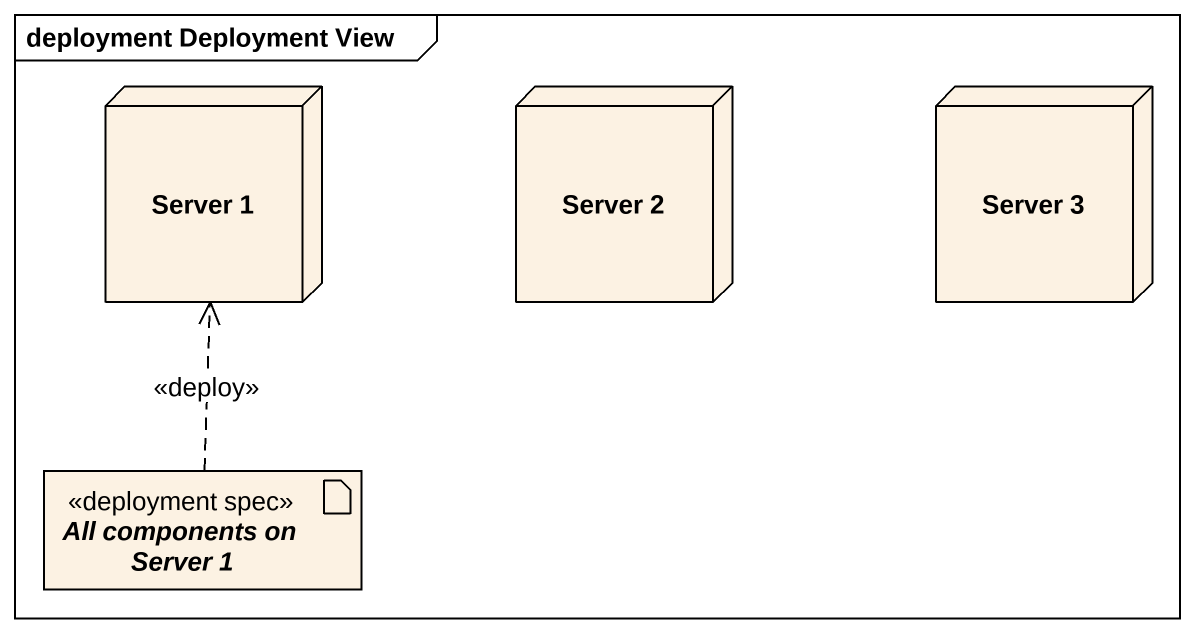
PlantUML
@startuml
mainframe deployment Deployment View
node "Server 1" as Server_1
node "Server 2" as Server_2
node "Server 3" as Server_3
artifact "All components on Server 1" as All_components_on_Server_1 <<deployment spec>>
All_components_on_Server_1 .up.> Server_1 : <<deploy>>
@enduml
